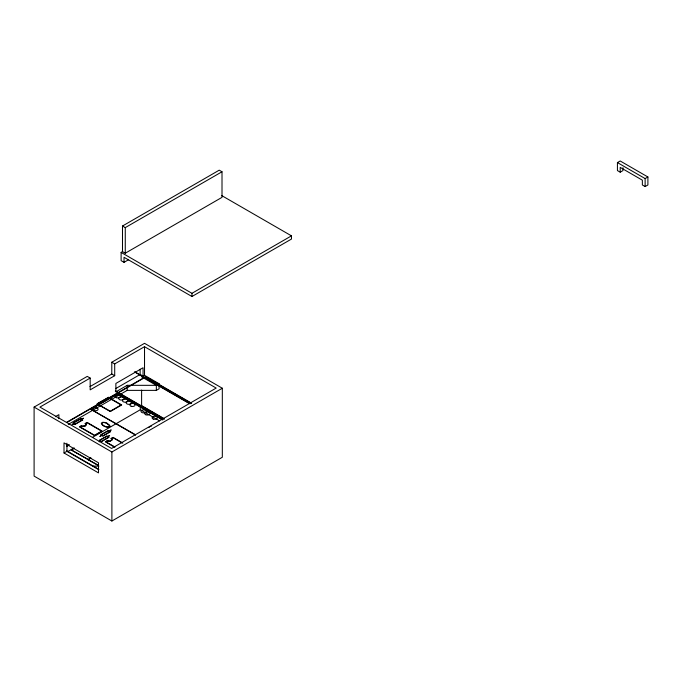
<?xml version="1.0" encoding="UTF-8"?>
<svg xmlns="http://www.w3.org/2000/svg" width="682" height="682" viewBox="0 0 682 682"><rect width="100%" height="100%" fill="white"/><g stroke="black" fill="none" stroke-linecap="round" stroke-linejoin="round"><path stroke-width="1.02" d="M119.29 397.606L119.222 397.708A2.617 1.509 0 0 0 119.555 399.618A2.617 1.509 0 0 0 122.862 399.805L123.033 399.763M123.51 399.49L123.578 399.388A2.617 1.509 0 0 0 123.254 397.478A2.617 1.509 0 0 0 119.947 397.291L119.776 397.333M127.219 401.621L127.287 401.528A2.617 1.509 0 0 0 125.616 399.2A2.617 1.509 0 0 0 122.538 400.982A2.617 1.509 0 0 0 126.562 401.945L126.733 401.903M130.918 403.761L130.987 403.667A2.617 1.509 0 0 0 129.324 401.34A2.617 1.509 0 0 0 126.238 403.122A2.617 1.509 0 0 0 130.262 404.076L130.433 404.042M145.735 412.312L145.803 412.218A2.617 1.509 0 0 0 144.132 409.891A2.617 1.509 0 0 0 141.055 411.672A2.617 1.509 0 0 0 145.078 412.636L145.249 412.593M85.139 425.73L85.83 425.005A2.293 1.321 0 0 0 85.702 424.23L85.139 423.744L86.094 424.136A2.711 1.569 0 0 1 86.247 425.057C84.534 427.554 77.578 425.892 85.139 425.73L85.463 425.883M111.626 439.191L111.055 438.714L112.01 439.097A2.711 1.569 0 0 1 112.163 440.018L109.904 441.331L107.381 440.862L110.254 441.007L111.754 439.975A2.293 1.321 0 0 0 111.626 439.191M107.372 423.761L109.811 425.457L109.87 426.668L109.197 426.804C106.75 427.478 101.158 425.542 102.138 422.67L101.311 423.172C101.456 426.378 111.013 429.481 109.103 425.108C107.389 423.437 104.917 422.269 102.496 422.533C101.345 422.039 106.707 422.286 107.654 423.582M149.034 427.358L149.759 426.898M122.496 251.607L122.496 226.015L219.237 170.168L222.008 171.762L222.008 197.354L125.266 253.21L122.496 251.607L121.115 252.408L121.115 260.652L124.03 262.34L128.634 259.68M122.496 226.015L125.266 227.618L222.008 171.762M121.115 252.408L191.957 293.311L291.47 235.853L291.47 239.058L191.957 296.508L124.03 257.293L124.03 262.34M89.99 386.6L111.788 374.017L111.788 362.227L144.533 343.327L222.323 388.237L222.323 457.255L111.891 521.014L34.1 476.104L34.1 407.086L87.262 376.387L90.177 378.075L90.177 389.857L114.704 375.697L114.704 363.915L144.524 346.695L216.185 388.067L111.592 448.458L39.931 407.086L90.177 378.075M55.387 416.676L58.882 414.656L58.882 418.697M115.667 388.612L140.142 374.478L143.058 376.166L143.058 367.751L115.872 383.446L115.872 391.86L127.184 385.33L156.349 385.33L159.102 383.736L159.102 388.783L156.349 390.377L127.184 390.377L68.311 424.366M159.102 383.736L144.524 375.313L141.762 376.907L156.349 385.33L156.349 390.377M66.631 422.303L145.658 376.677L191.651 403.233M66.862 422.516L145.658 377.018L191.267 403.352M66.768 445.951L68.592 444.903M66.751 446.309L69.436 444.758M92.53 437.324L140.304 409.737L140.304 406.37L141.609 405.62L163.706 418.373M64.014 452.976L98.498 472.882L98.498 462.78L64.014 442.874L64.014 452.976L66.93 451.288L66.93 443.206M67.714 451.646L74.15 447.929M73.707 448.364L71.26 449.77L74.261 448.381M99.095 441.612L100.629 441.075L99.393 441.783M90.706 457.793L88.225 459.566M87.927 459.566L98.319 465.218M88.072 459.651L90.928 458.006M34.1 407.086L111.891 451.996L222.323 388.237M617.432 162.58L620.202 160.986L647.9 176.979L647.9 184.975L645.129 186.57L642.359 184.975L642.359 180.176L620.202 167.38L620.202 172.179L617.432 170.577L617.432 162.58L645.129 178.582L645.129 186.57M620.202 172.179L622.973 170.577L622.973 167.704M645.129 178.582L647.9 176.979M150.577 426.472L151.395 426.122M92.641 466.13L98.881 466.13M221.548 195.487L291.47 235.853M135.275 372.014L190.167 403.71M134.371 371.835L189.511 403.667M111.788 362.227L114.704 363.915M111.788 374.017L114.704 375.697M115.642 390.982L164.447 419.157M115.275 391.11L163.663 419.046M140.304 406.37L162.401 419.123M162.495 419.532L117.696 393.676L90.894 409.149L117.696 394.017L162.725 420.01M140.304 409.737L159.639 420.896M135.394 434.673L90.894 409.319L135.582 435.125M122.845 443.036L113.076 437.392L111.072 438.552L113.076 437.733L122.146 442.976M115.036 447.077L105.966 441.842L107.372 440.683L105.369 441.842L114.261 446.974M88.072 459.31L71.26 449.941L98.549 465.695M66.802 450.87L98.796 469.344M66.606 451.109L98.737 469.651M191.957 293.311L191.957 296.508M144.524 346.695L144.524 375.313M141.609 390.078L141.609 405.62M140.142 369.218L140.142 374.478M127.184 385.33L127.184 390.377M125.266 227.618L125.266 253.21M111.891 451.996L111.891 521.014M108.447 397.308L97.185 403.804L108.447 397.649L121.106 404.963L110.296 411.203L97.185 403.974L110.296 411.544L121.703 404.963L108.447 397.308M80.672 418.688L73.119 423.045L80.672 419.029L82.224 419.924L75.114 424.034L73.119 423.215L75.114 424.375L82.82 419.924L80.672 418.688M74.04 423.582L72.19 424.656L74.04 423.582M83.298 418.237L81.448 419.311L83.298 418.237M81.448 425.721L79.444 426.872L94.559 435.602L102.257 431.152L87.151 422.431L85.148 423.582L87.151 422.772L101.669 431.152L94.559 435.252L80.041 426.872L81.448 425.721M108.447 430.444L100.885 434.809L108.447 430.785L109.998 431.689L102.888 435.789L100.885 434.98L102.888 436.13L110.586 431.689L108.447 430.444M101.814 435.338L99.964 436.412L101.814 435.338M111.072 429.992L109.222 431.067L111.072 429.992M106.963 436.003L99.41 440.367L106.963 436.344L108.515 437.247L101.405 441.348L99.41 440.538L101.405 441.689L109.111 437.247L106.963 436.003M109.589 435.559L107.739 436.625L109.589 435.559M116.392 397.717A2.617 1.509 0 0 0 120.322 396.413A2.617 1.509 0 0 0 116.392 395.1A2.617 1.509 0 0 0 116.392 397.717M94.031 410.496A2.617 1.509 0 0 0 98.097 409.336A2.617 1.509 0 0 0 94.321 407.879A2.617 1.509 0 0 0 94.031 410.496M153.28 419.046A2.617 1.509 0 0 0 157.346 417.887A2.617 1.509 0 0 0 153.569 416.429A2.617 1.509 0 0 0 153.28 419.046M145.871 414.767A2.617 1.509 0 0 0 149.938 413.616A2.617 1.509 0 0 0 146.17 412.158A2.617 1.509 0 0 0 145.871 414.767M131.2 406.267A2.617 1.509 0 0 0 135.13 404.963A2.617 1.509 0 0 0 131.2 403.65A2.617 1.509 0 0 0 131.2 406.267"/></g></svg>
